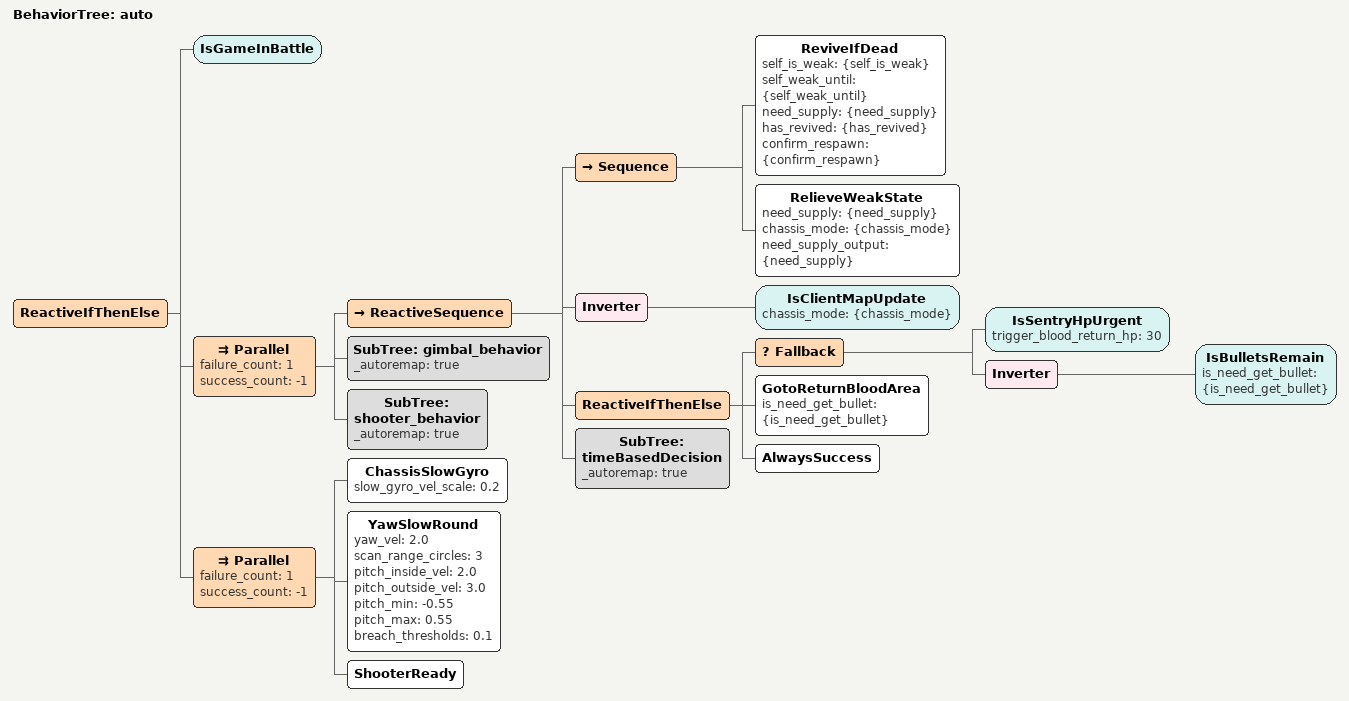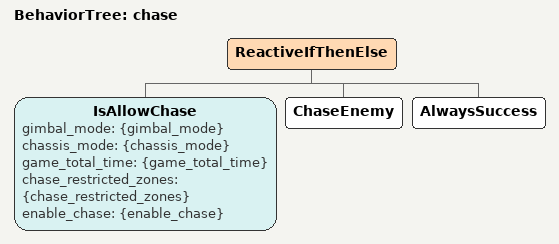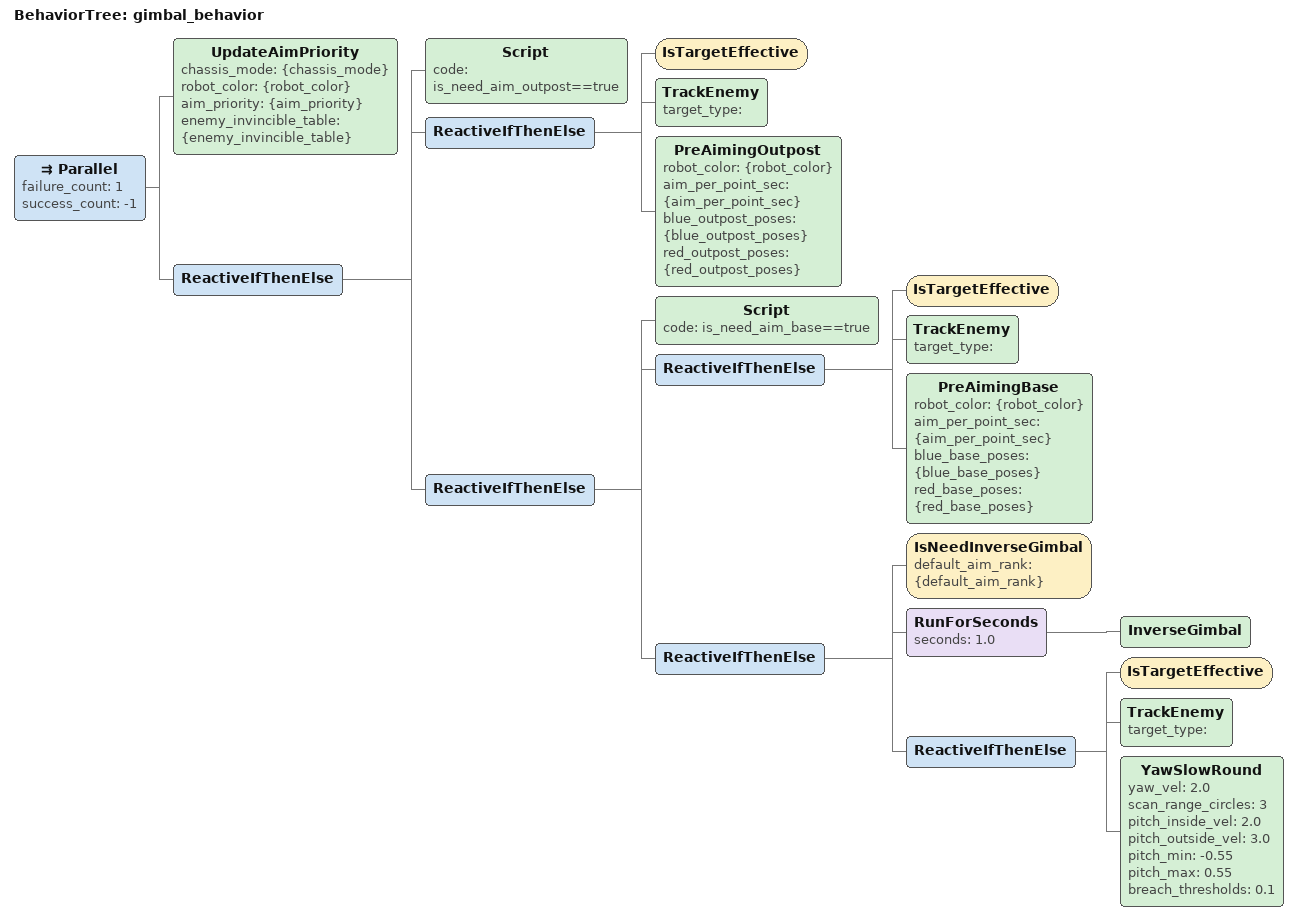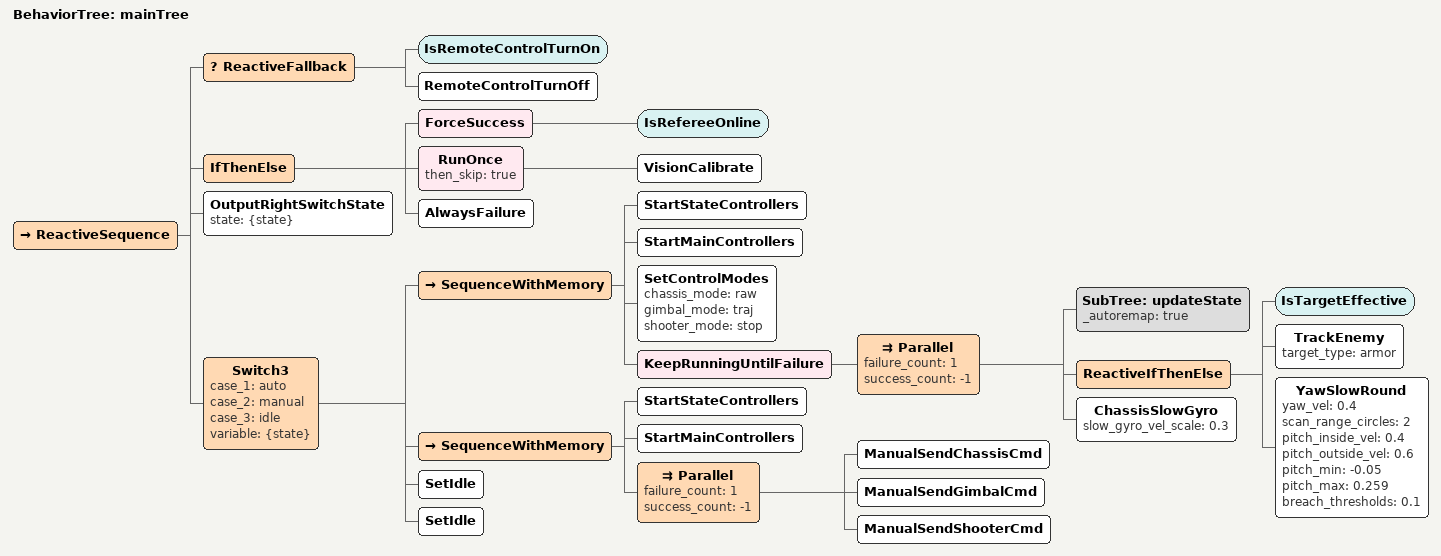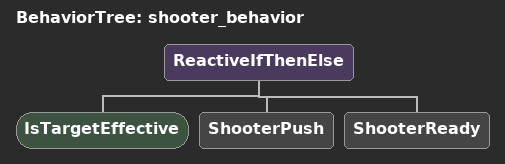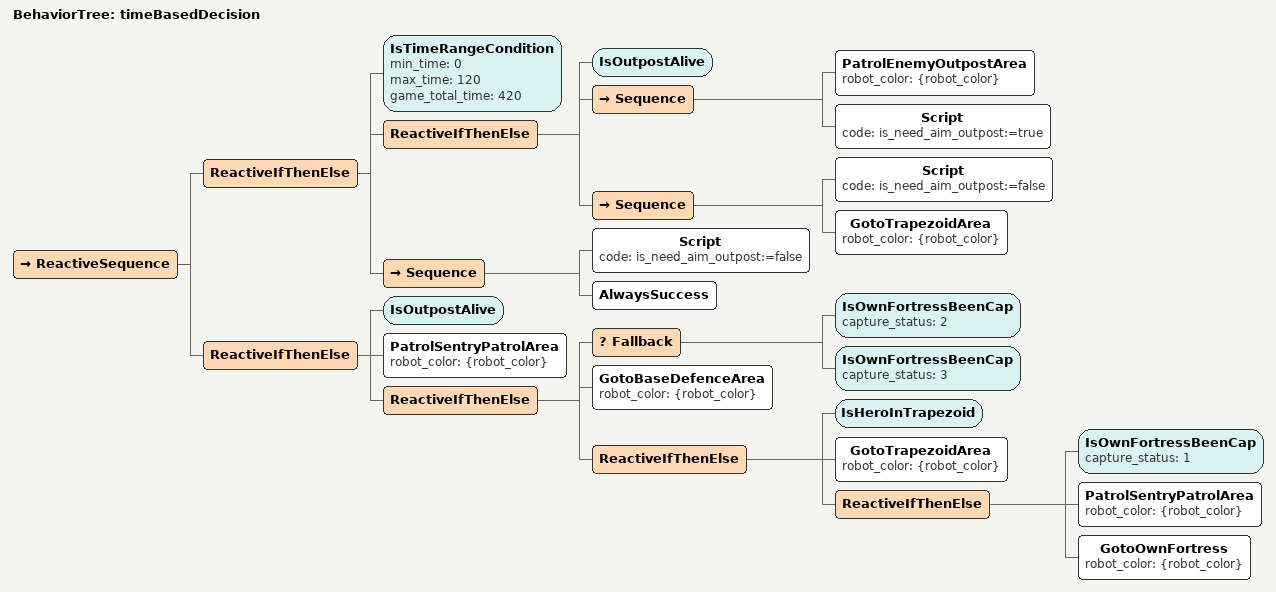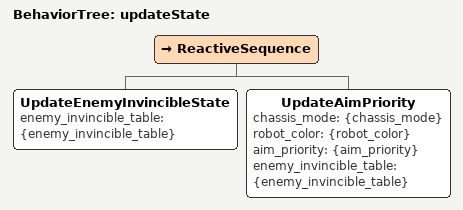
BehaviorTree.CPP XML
<?xml version="1.0" encoding="UTF-8"?>
<root BTCPP_format="4"
      main_tree_to_execute="mainTree">
  <BehaviorTree ID="auto">
    <ReactiveIfThenElse>
      <IsGameInBattle/>
      <Parallel failure_count="1"
                success_count="-1">
        <ReactiveSequence>
          <Sequence>
            <ReviveIfDead self_is_weak="{self_is_weak}"
                          self_weak_until="{self_weak_until}"
                          need_supply="{need_supply}"
                          has_revived="{has_revived}"
                          confirm_respawn="{confirm_respawn}"/>
            <RelieveWeakState need_supply="{need_supply}"
                              chassis_mode="{chassis_mode}"
                              need_supply_output="{need_supply}"/>
          </Sequence>
          <Inverter>
            <IsClientMapUpdate chassis_mode="{chassis_mode}"/>
          </Inverter>
          <ReactiveIfThenElse>
            <Fallback>
              <IsSentryHpUrgent trigger_blood_return_hp="30"/>
              <Inverter>
                <IsBulletsRemain is_need_get_bullet="{is_need_get_bullet}"/>
              </Inverter>
            </Fallback>
            <GotoReturnBloodArea is_need_get_bullet="{is_need_get_bullet}"/>
            <AlwaysSuccess/>
          </ReactiveIfThenElse>
          <SubTree ID="timeBasedDecision"
                   _autoremap="true"/>
        </ReactiveSequence>
        <SubTree ID="gimbal_behavior"
                 _autoremap="true"/>
        <SubTree ID="shooter_behavior"
                 _autoremap="true"/>
      </Parallel>
      <Parallel failure_count="1"
                success_count="-1">
        <ChassisSlowGyro slow_gyro_vel_scale="0.2"/>
        <YawSlowRound yaw_vel="2.0"
                      scan_range_circles="3"
                      pitch_inside_vel="2.0"
                      pitch_outside_vel="3.0"
                      pitch_min="-0.55"
                      pitch_max="0.55"
                      breach_thresholds="0.1"/>
        <ShooterReady/>
      </Parallel>
    </ReactiveIfThenElse>
  </BehaviorTree>

  <BehaviorTree ID="chase">
    <ReactiveIfThenElse>
      <IsAllowChase gimbal_mode="{gimbal_mode}"
                    chassis_mode="{chassis_mode}"
                    game_total_time="{game_total_time}"
                    chase_restricted_zones="{chase_restricted_zones}"
                    enable_chase="{enable_chase}"/>
      <ChaseEnemy/>
      <AlwaysSuccess/>
    </ReactiveIfThenElse>
  </BehaviorTree>

  <BehaviorTree ID="gimbal_behavior">
    <Parallel failure_count="1"
              success_count="-1">
      <UpdateAimPriority chassis_mode="{chassis_mode}"
                         robot_color="{robot_color}"
                         aim_priority="{aim_priority}"
                         enemy_invincible_table="{enemy_invincible_table}"/>
      <ReactiveIfThenElse>
        <Script code="is_need_aim_outpost==true"/>
        <ReactiveIfThenElse>
          <IsTargetEffective/>
          <TrackEnemy target_type=""/>
          <PreAimingOutpost robot_color="{robot_color}"
                            aim_per_point_sec="{aim_per_point_sec}"
                            blue_outpost_poses="{blue_outpost_poses}"
                            red_outpost_poses="{red_outpost_poses}"/>
        </ReactiveIfThenElse>
        <ReactiveIfThenElse>
          <Script code="is_need_aim_base==true"/>
          <ReactiveIfThenElse>
            <IsTargetEffective/>
            <TrackEnemy target_type=""/>
            <PreAimingBase robot_color="{robot_color}"
                           aim_per_point_sec="{aim_per_point_sec}"
                           blue_base_poses="{blue_base_poses}"
                           red_base_poses="{red_base_poses}"/>
          </ReactiveIfThenElse>
          <ReactiveIfThenElse>
            <IsNeedInverseGimbal default_aim_rank="{default_aim_rank}"/>
            <RunForSeconds seconds="1.0">
              <InverseGimbal/>
            </RunForSeconds>
            <ReactiveIfThenElse>
              <IsTargetEffective/>
              <TrackEnemy target_type=""/>
              <YawSlowRound yaw_vel="2.0"
                            scan_range_circles="3"
                            pitch_inside_vel="2.0"
                            pitch_outside_vel="3.0"
                            pitch_min="-0.55"
                            pitch_max="0.55"
                            breach_thresholds="0.1"/>
            </ReactiveIfThenElse>
          </ReactiveIfThenElse>
        </ReactiveIfThenElse>
      </ReactiveIfThenElse>
    </Parallel>
  </BehaviorTree>

  <BehaviorTree ID="mainTree">
    <ReactiveSequence>
      <ReactiveFallback>
        <IsRemoteControlTurnOn/>
        <RemoteControlTurnOff/>
      </ReactiveFallback>
      <IfThenElse>
        <ForceSuccess>
          <IsRefereeOnline/>
        </ForceSuccess>
        <RunOnce then_skip="true">
          <VisionCalibrate/>
        </RunOnce>
        <AlwaysFailure/>
      </IfThenElse>
      <OutputRightSwitchState state="{state}"/>
      <Switch3 case_1="auto"
               case_2="manual"
               case_3="idle"
               variable="{state}">
        <SequenceWithMemory>
          <StartStateControllers/>
          <StartMainControllers/>
          <SetControlModes chassis_mode="raw"
                           gimbal_mode="traj"
                           shooter_mode="stop"/>
          <KeepRunningUntilFailure>
            <Parallel failure_count="1"
                      success_count="-1">
              <SubTree ID="updateState"
                       _autoremap="true"/>
              <ReactiveIfThenElse>
                <IsTargetEffective/>
                <TrackEnemy target_type="armor"/>
                <YawSlowRound yaw_vel="0.4"
                              scan_range_circles="2"
                              pitch_inside_vel="0.4"
                              pitch_outside_vel="0.6"
                              pitch_min="-0.05"
                              pitch_max="0.259"
                              breach_thresholds="0.1"/>
              </ReactiveIfThenElse>
              <ChassisSlowGyro slow_gyro_vel_scale="0.3"/>
            </Parallel>
          </KeepRunningUntilFailure>
        </SequenceWithMemory>
        <SequenceWithMemory>
          <StartStateControllers/>
          <StartMainControllers/>
          <Parallel failure_count="1"
                    success_count="-1">
            <ManualSendChassisCmd/>
            <ManualSendGimbalCmd/>
            <ManualSendShooterCmd/>
          </Parallel>
        </SequenceWithMemory>
        <SetIdle/>
        <SetIdle/>
      </Switch3>
    </ReactiveSequence>
  </BehaviorTree>

  <BehaviorTree ID="shooter_behavior">
    <ReactiveIfThenElse>
      <IsTargetEffective/>
      <ShooterPush/>
      <ShooterReady/>
    </ReactiveIfThenElse>
  </BehaviorTree>

  <BehaviorTree ID="timeBasedDecision">
    <ReactiveSequence>
      <ReactiveIfThenElse>
        <IsTimeRangeCondition min_time="0"
                              max_time="120"
                              game_total_time="420"/>
        <ReactiveIfThenElse>
          <IsOutpostAlive/>
          <Sequence>
            <PatrolEnemyOutpostArea robot_color="{robot_color}"/>
            <Script code="is_need_aim_outpost:=true"/>
          </Sequence>
          <Sequence>
            <Script code="is_need_aim_outpost:=false"/>
            <GotoTrapezoidArea robot_color="{robot_color}"/>
          </Sequence>
        </ReactiveIfThenElse>
        <Sequence>
          <Script code="is_need_aim_outpost:=false"/>
          <AlwaysSuccess/>
        </Sequence>
      </ReactiveIfThenElse>
      <ReactiveIfThenElse>
        <IsOutpostAlive/>
        <PatrolSentryPatrolArea robot_color="{robot_color}"/>
        <ReactiveIfThenElse>
          <Fallback>
            <IsOwnFortressBeenCap capture_status="2"/>
            <IsOwnFortressBeenCap capture_status="3"/>
          </Fallback>
          <GotoBaseDefenceArea robot_color="{robot_color}"/>
          <ReactiveIfThenElse>
            <IsHeroInTrapezoid/>
            <GotoTrapezoidArea robot_color="{robot_color}"/>
            <ReactiveIfThenElse>
              <IsOwnFortressBeenCap capture_status="1"/>
              <PatrolSentryPatrolArea robot_color="{robot_color}"/>
              <GotoOwnFortress robot_color="{robot_color}"/>
            </ReactiveIfThenElse>
          </ReactiveIfThenElse>
        </ReactiveIfThenElse>
      </ReactiveIfThenElse>
    </ReactiveSequence>
  </BehaviorTree>

  <BehaviorTree ID="updateState">
    <ReactiveSequence>
      <UpdateEnemyInvincibleState enemy_invincible_table="{enemy_invincible_table}"/>
      <UpdateAimPriority chassis_mode="{chassis_mode}"
                         robot_color="{robot_color}"
                         aim_priority="{aim_priority}"
                         enemy_invincible_table="{enemy_invincible_table}"/>
    </ReactiveSequence>
  </BehaviorTree>

</root>
